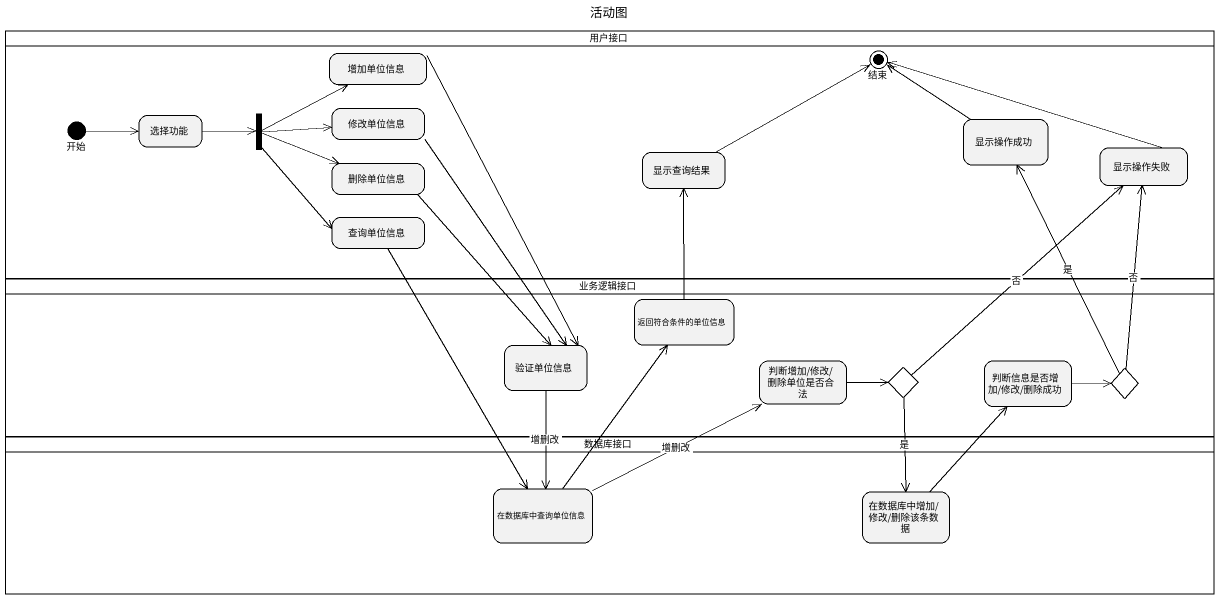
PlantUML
@startuml
title 活动图
hide empty description
state 用户接口 <<partition>> {
  state 增加单位信息
  state 结束 <<end>>
  state 开始 <<start>>
  state 选择功能
  state fork1 <<fork>>
  state 修改单位信息
  state 显示操作成功
  state 删除单位信息
  state 显示查询结果
  state 显示操作失败
  state 查询单位信息
}
state 业务逻辑接口 <<partition>> {
  state 返回符合条件的单位信息
  state 验证单位信息
  state "判断增加/修改/删除单位是否合法" as 判断增加_修改_删除单位是否合法
  state choice1 <<choice>>
  state "判断信息是否增加/修改/删除成功" as 判断信息是否增加_修改_删除成功
  state choice2 <<choice>>
}
state 数据库接口 <<partition>> {
  state 在数据库中查询单位信息
  state "在数据库中增加/修改/删除该条数据" as 在数据库中增加_修改_删除该条数据
}
增加单位信息 --> 验证单位信息
开始 -right-> 选择功能
选择功能 -right-> fork1
fork1 -right-> 增加单位信息
fork1 -right-> 修改单位信息
fork1 -right-> 删除单位信息
fork1 --> 查询单位信息
修改单位信息 --> 验证单位信息
显示操作成功 -up-> 结束
删除单位信息 --> 验证单位信息
显示查询结果 -right-> 结束
显示操作失败 -left-> 结束
查询单位信息 --> 在数据库中查询单位信息
返回符合条件的单位信息 -up-> 显示查询结果
验证单位信息 --> 在数据库中查询单位信息 : 增删改
判断增加_修改_删除单位是否合法 -right-> choice1
choice1 -up-> 显示操作失败 : 否
choice1 --> 在数据库中增加_修改_删除该条数据 : 是
判断信息是否增加_修改_删除成功 -right-> choice2
choice2 -up-> 显示操作成功 : 是
choice2 -up-> 显示操作失败 : 否
在数据库中查询单位信息 -up-> 返回符合条件的单位信息
在数据库中查询单位信息 -right-> 判断增加_修改_删除单位是否合法 : 增删改
在数据库中增加_修改_删除该条数据 -up-> 判断信息是否增加_修改_删除成功
@enduml
